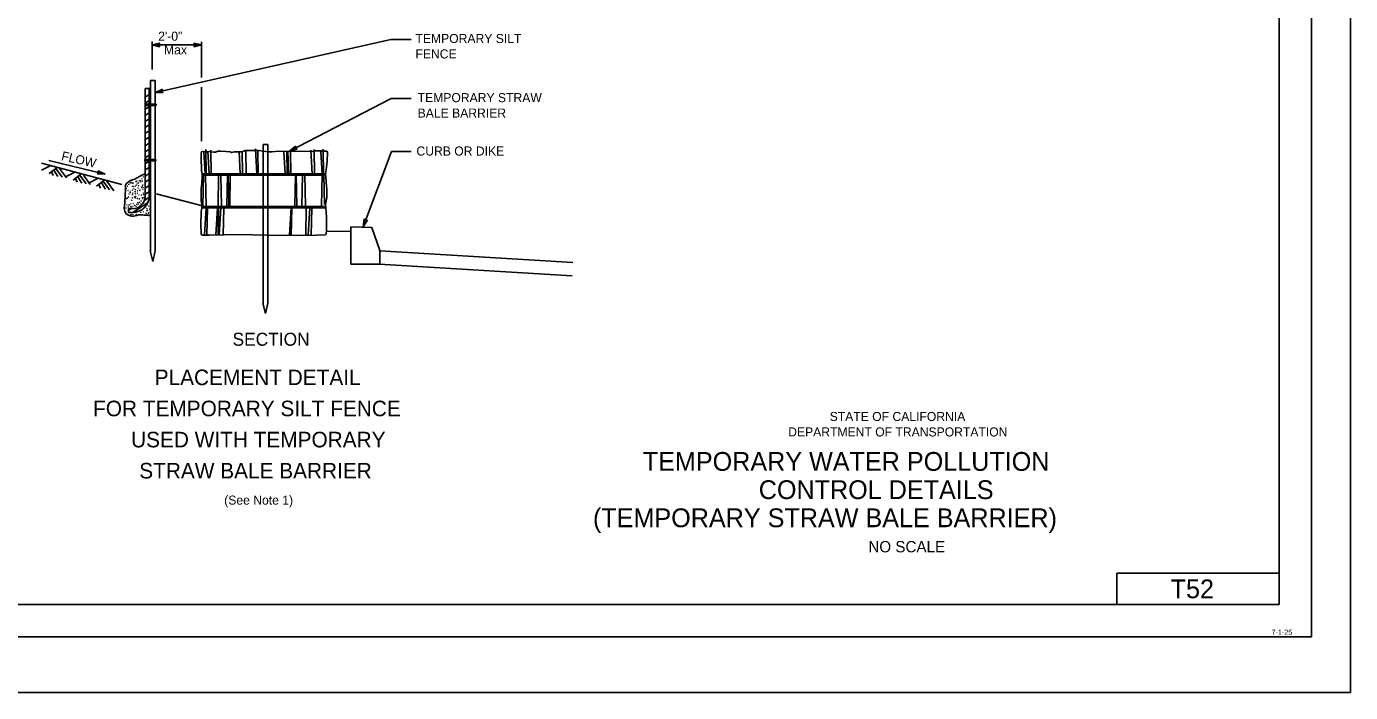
# Model space of a CAD drawing. Extents: x -893 to 867, y -474 to 712.
# Drawn here: x -154 to 867, y -474 to 40 of the extents above; entities that cross this region are included whole.
import ezdxf

# ---------------------------------------------------------------- set-up
doc = ezdxf.new("R2010")
doc.units = 0
for name, color, linetype in [('border_INSIDE-BORDER-anno', 7, 'Continuous'), ('border_PLOTTING-ELEMENTS', 7, 'Continuous'), ('border_rw_22x34_Cut_Lines', 7, 'Continuous'), ('border_SHEET', 7, 'Continuous'), ('border_WITHIN-BORDER-anno', 7, 'Continuous'), ('df_FLOW-LINE', 7, 'Continuous'), ('rd_PROFILE-OG', 7, 'Continuous'), ('temp_CONSTRUCTION', 7, 'Continuous'), ('temp_CONSTRUCTION-anno', 7, 'Continuous')]:
    doc.layers.add(name, color=color, linetype=linetype)

msp = doc.modelspace()

# ---------------------------------------------------------------- linework, layer by layer
at = {"layer": 'border_PLOTTING-ELEMENTS'}
for points in [[(-893.5, -474), (866.5, -474), (866.5, 712), (-893.5, 712)], [(-863.5, 669), (836.5, 669), (836.5, -431), (-863.5, -431)]]:
    msp.add_lwpolyline(points, close=True, dxfattribs=at)
at = {"layer": 'border_rw_22x34_Cut_Lines'}
msp.add_lwpolyline([(-863.5, 669), (836.5, 669), (836.5, -431), (-863.5, -431)], close=True, dxfattribs=at)
at = {"layer": 'border_SHEET'}
for p, q in [((811.5, 644), (811.5, -406)), ((686.5, -406), (686.5, -382)), ((686.5, -382), (811.5, -382)), ((811.5, -406), (-813.5, -406))]:
    msp.add_line(p, q, dxfattribs=at)
at = {"layer": 'df_FLOW-LINE'}
for p, q in [((-93.5, -74.1), (-136.7, -63.7)), ((-99.5, -74), (-98.5, -72.9)), ((-93.5, -74.1), (-99.5, -74)), ((-99.5, -74), (-99.5, -74)), ((-94.8, -73.8), (-99.2, -73.7)), ((-96.1, -73.5), (-99, -73.4)), ((-98.5, -72.9), (-98.9, -71.5)), ((-98.9, -71.5), (-98.9, -71.5)), ((-98.9, -71.5), (-93.5, -74.1)), ((-98.8, -71.8), (-94.8, -73.8)), ((-97.4, -73.2), (-98.7, -73.1)), ((-98.6, -72.2), (-96.1, -73.5)), ((-98.6, -72.6), (-97.4, -73.2)), ((-93.5, -74.1), (-93.5, -74.1))]:
    msp.add_line(p, q, dxfattribs=at)
at = {"layer": 'rd_PROFILE-OG'}
for p, q in [((-142.4, -65.6), (-80.6, -82.1)), ((-135.8, -67.8), (-142.4, -71.1)), ((-130.7, -69.2), (-136.6, -73.6)), ((-132.9, -71.1), (-129.8, -76)), ((-131.4, -69.9), (-126.6, -76.5)), ((-128.6, -69.7), (-123.3, -77.1)), ((-134.8, -72.4), (-133.5, -75.3)), ((-117.3, -72.8), (-123.9, -76.2)), ((-112.2, -74.2), (-118.1, -78.7)), ((-116.3, -77.4), (-115, -80.3)), ((-114.4, -76.2), (-111.3, -81.1)), ((-112.9, -74.9), (-108.1, -81.6)), ((-110.2, -74.8), (-104.9, -82.2)), ((-99.2, -77.5), (-105.8, -80.8)), ((-94.1, -78.9), (-100, -83.3)), ((-96.3, -80.9), (-93.2, -85.8)), ((-94.8, -79.6), (-90, -86.2)), ((-92.1, -79.5), (-86.8, -86.9)), ((-98.2, -82.1), (-96.9, -85)), ((-54, -89.2), (-19.3, -98.4)), ((95.9, -118.4), (76.9, -118))]:
    msp.add_line(p, q, dxfattribs=at)
at = {"layer": 'temp_CONSTRUCTION'}
for p, q in [((-62.6, -91.3), (-62.6, -8)), ((-62.6, -8), (-59.5, -8)), ((-62.6, -14.7), (-59.5, -12.7)), ((-62.6, -19.4), (-59.5, -17.4)), ((-62.6, -24.1), (-59.5, -22.1)), ((-62.6, -28.8), (-59.5, -26.8)), ((-62.6, -33.4), (-59.5, -31.5)), ((-62.6, -38.1), (-59.5, -36.1)), ((-62.6, -42.8), (-59.5, -40.8)), ((-62.6, -47.5), (-59.5, -45.5)), ((-62.6, -52.2), (-59.5, -50.2)), ((-62.6, -56.9), (-59.5, -54.9)), ((-62.6, -61.5), (-59.5, -59.6)), ((-16.4, -73.8), (-17.4, -56.9)), ((-15.5, -73.8), (-15.7, -55.1)), ((-13.3, -73.8), (-14.3, -56.4)), ((-11.7, -73.8), (-11.9, -55.7)), ((10.8, -73.8), (9.9, -56.9)), ((12.4, -73.8), (12.3, -56.3)), ((15.2, -73.8), (15, -56.3)), ((23.6, -73.8), (22.5, -54.5)), ((24.6, -73.8), (24.4, -56.3)), ((32, -51.3), (28.3, -51.3)), ((28.3, -51.3), (28.3, -56.9)), ((28.3, -56.9), (28.3, -120.9)), ((32, -56.9), (32, -51.3)), ((32, -56.9), (32, -120.9)), ((45.3, -73.8), (44.4, -56.9)), ((46.8, -73.8), (46.7, -56.3)), ((48.2, -73.8), (47.3, -56.9)), ((49.8, -73.8), (49.6, -56.3)), ((66.1, -73.8), (65.1, -55.7)), ((67.9, -73.8), (67.7, -55)), ((73.8, -73.8), (72.9, -56.9)), ((74.8, -73.8), (74.6, -54.8)), ((-62.6, -66.2), (-59.5, -64.2)), ((-62.6, -70.9), (-59.5, -68.9)), ((-62.6, -75.6), (-59.5, -73.6)), ((-62.6, -80.3), (-59.5, -78.3)), ((-18.7, -74), (76.5, -74)), ((-18.7, -74.8), (75.6, -74.8)), ((-18, -98.7), (-17.6, -75)), ((-15.6, -98.8), (-16.1, -75.1)), ((-6.2, -98.7), (-5.9, -75.3)), ((-3.7, -98.8), (-4.2, -75.3)), ((0.5, -98.9), (0.9, -74.9)), ((1.9, -98.3), (1.5, -75)), ((2.7, -98.8), (3.1, -74.8)), ((52.9, -98.7), (53.3, -74.9)), ((54.4, -98.6), (53.9, -75)), ((58.3, -98.6), (58.7, -75.2)), ((61.1, -98.5), (60.6, -74.9)), ((73.4, -98.6), (73.8, -74.8)), ((75.6, -97.6), (75.1, -74.5)), ((-62.6, -85), (-59.5, -83)), ((-62.6, -89.6), (-59.5, -87.7)), ((-75.5, -103.7), (-75.5, -100.7)), ((-75.5, -102.2), (-73.4, -100.7)), ((-75.5, -100.7), (-72.3, -100.7)), ((-72.1, -103.7), (-60.7, -96.2)), ((-59.6, -92.1), (-63.2, -94.5)), ((-18.8, -100), (76.7, -100)), ((-18.2, -99), (75.6, -99)), ((-16.9, -121.2), (-15.5, -100.1)), ((-14.9, -121.2), (-14.6, -100.1)), ((-8.2, -121.2), (-6.8, -100.1)), ((-6.3, -121.2), (-6, -100.1)), ((-5.5, -121.2), (-4.2, -100.1)), ((-2.4, -121.2), (-2, -100.1)), ((48.7, -121.2), (50, -100.1)), ((50, -121.2), (50.4, -100.1)), ((61.2, -121.2), (61.6, -100.1)), ((63, -121.2), (64.3, -100.1)), ((65.4, -121.2), (65.8, -100.1)), ((-75.5, -103.7), (-72.4, -103.7)), ((112.2, -115.2), (96, -114.7)), ((96.1, -114.8), (96.1, -143.6)), ((118.3, -133), (112.2, -115.2)), ((-58.6, -133.4), (-56.6, -141.5)), ((-56.6, -141.6), (-54.8, -133.4)), ((118.3, -143.7), (118.3, -133)), ((118.3, -133.2), (267.2, -142.2)), ((96.1, -143.6), (118.3, -143.7)), ((117.7, -143.5), (266.6, -152.5)), ((28.2, -173.6), (30.3, -181.7)), ((30.3, -181.7), (32, -173.6))]:
    msp.add_line(p, q, dxfattribs=at)
for points in [[(-59.5, -7.5), (-59.5, -91.2)], [(-54.8, -133.6), (-54.8, -1.9), (-58.5, -1.9), (-58.5, -134)], [(-18.8, -100), (-18.9, -97.6), (-19.3, -94.8), (-19.5, -90.6), (-19.4, -85.3), (-18.8, -81), (-18.7, -76.3), (-18.7, -74), (-19, -71.7), (-19.2, -68.1), (-19.5, -64.7), (-19.5, -60.8), (-19.3, -58), (-19, -56.8), (-18.3, -56.6), (-17.6, -56.8), (-16.3, -56.7), (-15.3, -56.6), (-14.7, -56.9), (-13.2, -56.7), (-11.5, -56.8), (-9.6, -57.1), (-8.4, -57.2), (-6.6, -56.5), (-4.5, -56.5), (0, -56.7), (3.1, -56.9), (4, -57.5), (6.1, -56.8), (12.1, -57), (14.5, -55.9), (18.5, -56), (22.3, -55.8), (24.7, -55.9), (28.6, -56.4), (31.9, -57), (35.2, -56.8), (40.6, -56.4), (52.5, -56.7), (57.7, -56.5), (66.2, -56.6), (68.5, -56.1), (70.4, -56.2), (72, -56.2), (73.9, -56.1), (75.1, -56.1), (75.8, -56.5), (77.4, -56.4), (77.9, -57.2), (77.7, -64.5), (77, -70.9), (76.5, -74), (76.8, -76.3), (77, -80.5), (77.4, -85.7), (77.5, -92.1), (76.4, -97.6), (76.7, -100)], [(76.7, -100), (77.2, -107.3), (77.2, -111.3), (77.1, -117.2), (77, -120.5), (76.4, -121), (62.5, -121.4), (31.1, -121.1), (9.7, -120.8), (-12.7, -121.1), (-18.4, -121.3), (-19.3, -120.6), (-19.3, -119.8), (-19.7, -113), (-19.4, -103.1), (-18.8, -100)], [(28.3, -120.9), (28.3, -174.1)], [(32, -173.7), (32, -120.9)]]:
    msp.add_lwpolyline(points, dxfattribs=at)
for points in [[(-62.6, -20.2), (-54.1, -20.2), (-54.1, -21.1), (-62.6, -21.1)], [(-62.9, -62.9), (-54.4, -62.9), (-54.4, -63.8), (-62.9, -63.8)]]:
    msp.add_lwpolyline(points, close=True, dxfattribs=at)
for centre in [(-74.1, -81), (-73.3, -80.5), (-72.5, -81.2), (-71.8, -81), (-69.6, -79.9), (-69, -79.5), (-68.5, -81.4), (-67.7, -80.9), (-66.9, -79.3), (-66.1, -79.1), (-65.7, -80.1), (-65, -77.7), (-64.6, -79.5), (-63.9, -76.2), (-77.2, -85.3), (-76, -83.4), (-75.6, -86.7), (-75.4, -91.7), (-75.1, -82), (-74.9, -89.6), (-74.1, -88.4), (-73.9, -87.5), (-72.5, -89.8), (-72.3, -83.6), (-72.3, -86.5), (-72.1, -88.8), (-72.1, -89.8), (-71.6, -83.6), (-71, -85.5), (-70.8, -91.7), (-70.4, -87.7), (-70.1, -89.2), (-70, -83.4), (-70, -86.1), (-69.8, -91.5), (-69.2, -82.6), (-68.3, -87), (-68.3, -88.8), (-67.9, -84.9), (-67.7, -83), (-67.3, -90.3), (-66.7, -86.4), (-66.6, -86.8), (-65.4, -90.3), (-65.4, -90.3), (-65.3, -84.4), (-64.8, -83.4), (-64.2, -82.4), (-64.2, -86), (-64.1, -84.5), (-64, -88.8), (-63.8, -89.9), (-77.4, -100.3), (-76.8, -93.1), (-76.6, -97.8), (-76.2, -92.5), (-75.6, -99.5), (-75, -97.9), (-73.6, -99), (-73.4, -97), (-73.1, -99.9), (-72.9, -94.3), (-72.5, -92.5), (-71.7, -96.8), (-71.8, -99.1), (-70.6, -98.4), (-70.2, -92.5), (-69.6, -98.9), (-69, -97.4), (-68.6, -92.8), (-68.2, -96.2), (-67.8, -97.3), (-67, -93.3), (-66.9, -95.9), (-65.7, -97), (-65.6, -94.8), (-64.8, -92.3), (-64.6, -93.1), (-63.6, -92.2), (-61.3, -100.7), (-60.9, -102.1), (-59.7, -98.8), (-58.9, -100.9), (-73.5, -105.4), (-72, -105.1), (-69.5, -105.1), (-65.9, -103.6), (-64.7, -105.5), (-63.9, -103.2), (-61.8, -104.3), (-61.1, -102.4), (-60.3, -105.3), (-59.8, -104.1)]:
    msp.add_circle(centre, 0.0727, dxfattribs=at)
for centre, radius in [((-72.2, -91), 12.7), ((-72.2, -91.2), 9.59)]:
    msp.add_arc(centre, radius, 269.3403, 359.0647, dxfattribs=at)
for points in [[(-77.8, -82.4), (-76.8, -81.1), (-70.5, -77.9)], [(-70.5, -77.9), (-67.5, -76.2), (-62.6, -73.9)], [(-67.7, -105.5), (-72.9, -106.5), (-77.4, -104.4), (-78.3, -96), (-77.8, -82.4)], [(-67.7, -105.5), (-63.5, -105.7), (-58.7, -106.1)]]:
    msp.add_spline(points, degree=3, dxfattribs=at)
at = {"layer": 'temp_CONSTRUCTION-anno'}
for p, q in [((-57.2, 6.5), (-57.2, 28.2)), ((-57.2, 25.5), (-51.3, 26.8)), ((-57.2, 25.5), (-19.1, 25.5)), ((-51.3, 24.2), (-57.2, 25.5)), ((-57.2, 25.5), (-57.2, 25.5)), ((-55.9, 25.5), (-51.6, 26.5)), ((-51.5, 24.5), (-55.9, 25.5)), ((-54.7, -11.1), (126.7, 29.8)), ((-54.5, 25.5), (-51.7, 26.1)), ((-51.8, 24.9), (-54.5, 25.5)), ((-53.2, 25.5), (-52, 25.8)), ((-51.9, 25.2), (-53.2, 25.5)), ((-51.3, 26.8), (-52.1, 25.5)), ((-52.1, 25.5), (-51.3, 24.2)), ((-51.3, 26.8), (-51.3, 26.8)), ((-51.3, 24.2), (-51.3, 24.2)), ((-24.2, 25.5), (-25, 26.8)), ((-25, 26.8), (-25, 26.8)), ((-25, 26.8), (-19.1, 25.5)), ((-19.1, 25.5), (-25, 24.2)), ((-25, 24.2), (-24.2, 25.5)), ((-25, 24.2), (-25, 24.2)), ((-24.8, 26.5), (-20.4, 25.5)), ((-20.4, 25.5), (-24.7, 24.6)), ((-21.8, 25.5), (-24.6, 24.9)), ((-24.5, 26.1), (-21.8, 25.5)), ((-24.4, 25.8), (-23.2, 25.5)), ((-23.2, 25.5), (-24.3, 25.3)), ((-19.1, 0.5), (-19.1, 27.9)), ((-19.1, 25.5), (-19.1, 25.5)), ((142.4, 29.8), (126.7, 29.8)), ((-54.7, -11.1), (-49.2, -8.6)), ((-53.4, -10.8), (-49.4, -9)), ((-52.1, -10.5), (-49.5, -9.4)), ((-50.7, -10.3), (-49.6, -9.7)), ((-49.2, -8.6), (-49.7, -10)), ((-49.7, -10), (-48.7, -11.2)), ((-49.2, -8.6), (-49.2, -8.6)), ((-19.1, -48.8), (-19.1, -7)), ((-48.7, -11.2), (-54.7, -11.1)), ((-54.7, -11.1), (-54.7, -11.1)), ((-49, -10.9), (-53.4, -10.8)), ((-49.3, -10.6), (-52.1, -10.5)), ((-49.5, -10.3), (-50.7, -10.3)), ((-48.7, -11.2), (-48.7, -11.2)), ((48.6, -56.3), (127, -15.8)), ((142.4, -15.8), (127, -15.8)), ((48.6, -56.3), (53.3, -52.5)), ((54.5, -54.8), (48.6, -56.3)), ((48.6, -56.3), (48.6, -56.3)), ((49.8, -55.7), (53.3, -52.9)), ((54.1, -54.6), (49.8, -55.7)), ((51, -55.1), (53.3, -53.3)), ((53.8, -54.4), (51, -55.1)), ((52.3, -54.5), (53.2, -53.7)), ((53.5, -54.2), (52.3, -54.5)), ((53.3, -52.5), (53.2, -54)), ((53.2, -54), (54.5, -54.8)), ((53.3, -52.5), (53.3, -52.5)), ((54.5, -54.8), (54.5, -54.8)), ((105.5, -114.7), (127.4, -56.7)), ((142.4, -56.7), (127.4, -56.7)), ((105.5, -114.7), (106.3, -108.7)), ((108.8, -109.7), (105.5, -114.7)), ((105.9, -113.4), (106.6, -109.1)), ((108.4, -109.7), (105.9, -113.4)), ((106.3, -108.7), (106.3, -108.7)), ((106.3, -108.7), (107.3, -109.9)), ((106.4, -112.2), (106.9, -109.3)), ((108, -109.8), (106.4, -112.2)), ((106.9, -110.9), (107.1, -109.7)), ((107.6, -109.9), (106.9, -110.9)), ((107.3, -109.9), (108.8, -109.7)), ((108.8, -109.7), (108.8, -109.7)), ((105.5, -114.7), (105.5, -114.7))]:
    msp.add_line(p, q, dxfattribs=at)

# ---------------------------------------------------------------- texts
at = {"layer": 'border_INSIDE-BORDER-anno'}
for s, height, p in [('STATE OF CALIFORNIA', 7, (465.1, -264.6)), ('DEPARTMENT OF TRANSPORTATION', 7, (433.1, -276.5)), ('TEMPORARY WATER POLLUTION', 14.5, (321, -303)), ('CONTROL DETAILS', 14.5, (410.4, -324.8)), ('(TEMPORARY STRAW BALE BARRIER)', 14.5, (282.6, -346.5)), ('NO SCALE', 8.75, (494.9, -365.9))]:
    msp.add_text(s, height=height, dxfattribs=at).set_placement(p)
at = {"layer": 'border_WITHIN-BORDER-anno'}
for s, height, p in [('T52', 14.5, (727.9, -401.3)), ('7-1-25', 4, (805.7, -429.5))]:
    msp.add_text(s, height=height, dxfattribs=at).set_placement(p)
at = {"layer": 'temp_CONSTRUCTION-anno'}
for s, height, p in [('2\'-0"', 7, (-52.5, 28.8)), ('TEMPORARY SILT', 7, (145.8, 27)), ('Max', 7, (-48, 18.3)), ('FENCE', 7, (145.8, 15.1)), ('TEMPORARY STRAW ', 7, (147.5, -18.6)), ('BALE BARRIER', 7, (147.5, -30.5)), ('CURB OR DIKE', 7, (146.6, -59.8)), ('SECTION', 10, (4.8, -206.5)), ('PLACEMENT DETAIL', 12, (-55.2, -236.9)), ('FOR TEMPORARY SILT FENCE', 12, (-102.7, -260.9)), ('USED WITH TEMPORARY', 12, (-73.4, -284.9)), ('STRAW BALE BARRIER', 12, (-67.1, -308.9)), ('(See Note 1)', 7, (-1.6, -329.1))]:
    msp.add_text(s, height=height, dxfattribs=at).set_placement(p)
msp.add_text('FLOW', height=7, rotation=346.9334, dxfattribs=at).set_placement((-127.6, -63.2))

doc.saveas('drawing.dxf')
